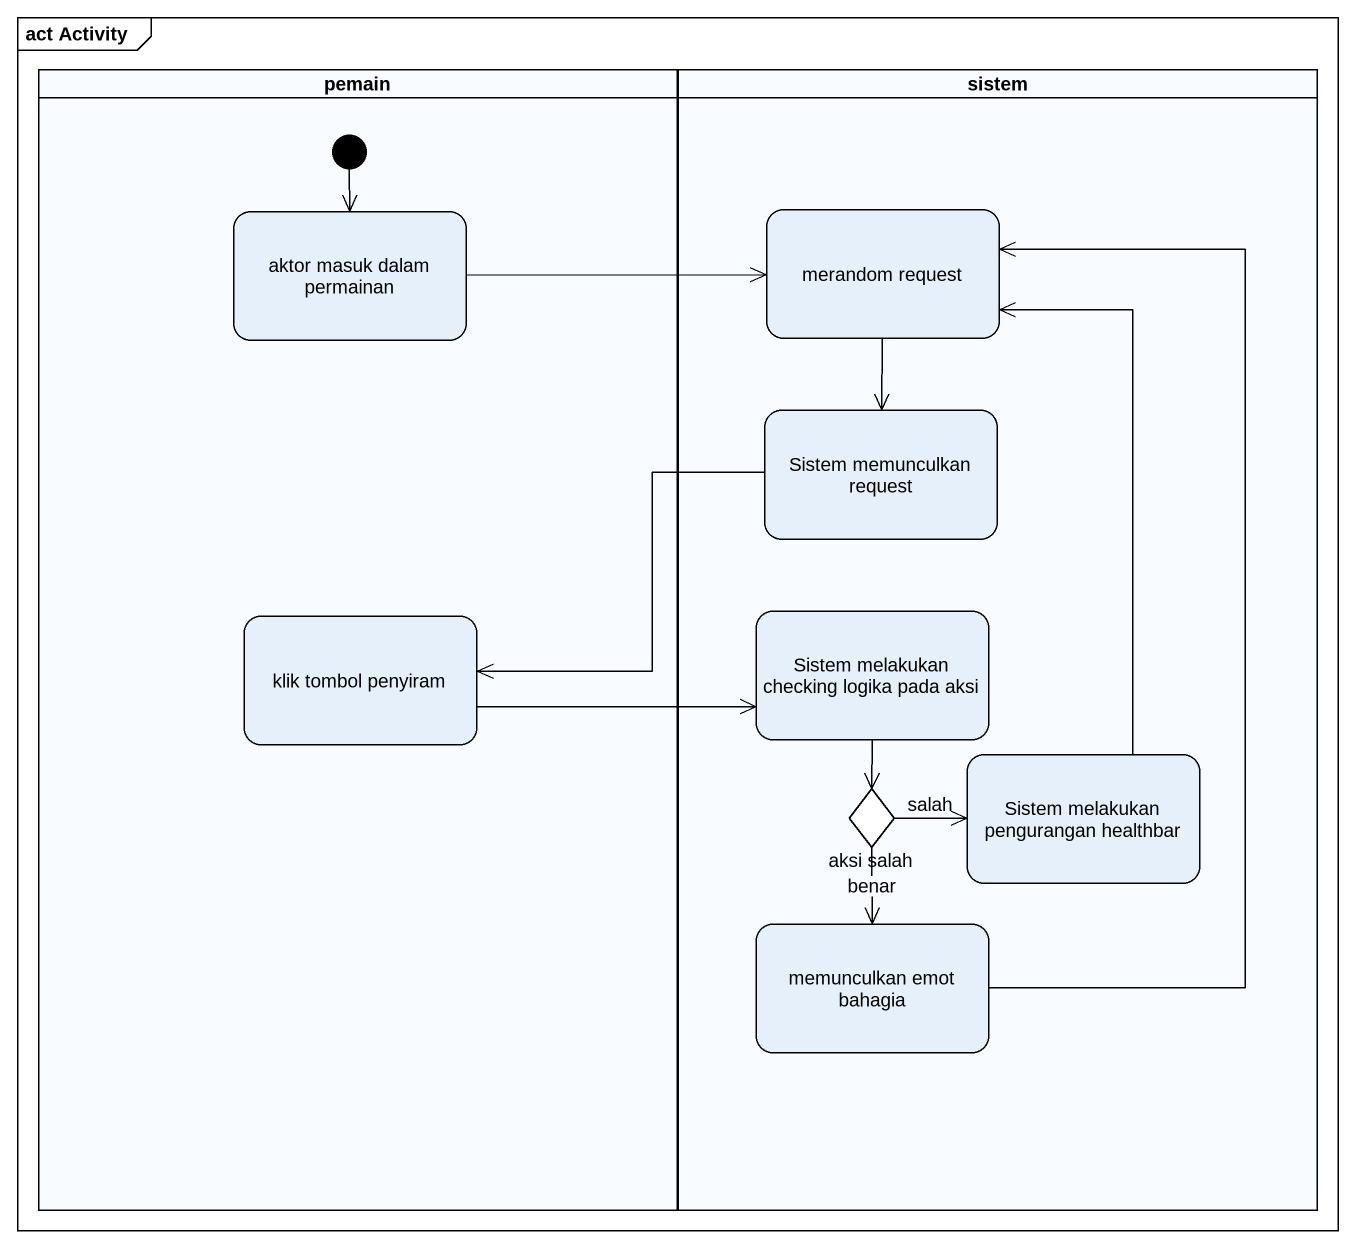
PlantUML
@startuml
mainframe act Activity
hide empty description
state pemain <<partition>> {
  state "aktor masuk dalam permainan" as aktor_masuk_dalam_permainan
  state "klik tombol penyiram" as klik_tombol_penyiram
  [*] --> aktor_masuk_dalam_permainan
}
state sistem <<partition>> {
  state "merandom request" as merandom_request
  state "Sistem memunculkan request" as Sistem_memunculkan_request
  state "Sistem melakukan checking logika pada aksi" as Sistem_melakukan_checking
  state "Sistem melakukan pengurangan healthbar" as Sistem_melakukan
  state "aksi salah" as aksi_salah <<choice>>
  state "memunculkan emot bahagia" as memunculkan_emot_bahagia
}
aktor_masuk_dalam_permainan -right-> merandom_request
merandom_request --> Sistem_memunculkan_request
Sistem_memunculkan_request -left-> klik_tombol_penyiram
klik_tombol_penyiram -right-> Sistem_melakukan_checking
Sistem_melakukan_checking --> aksi_salah
Sistem_melakukan -up-> merandom_request
aksi_salah -right-> Sistem_melakukan : salah
aksi_salah --> memunculkan_emot_bahagia : benar
memunculkan_emot_bahagia -up-> merandom_request
@enduml
